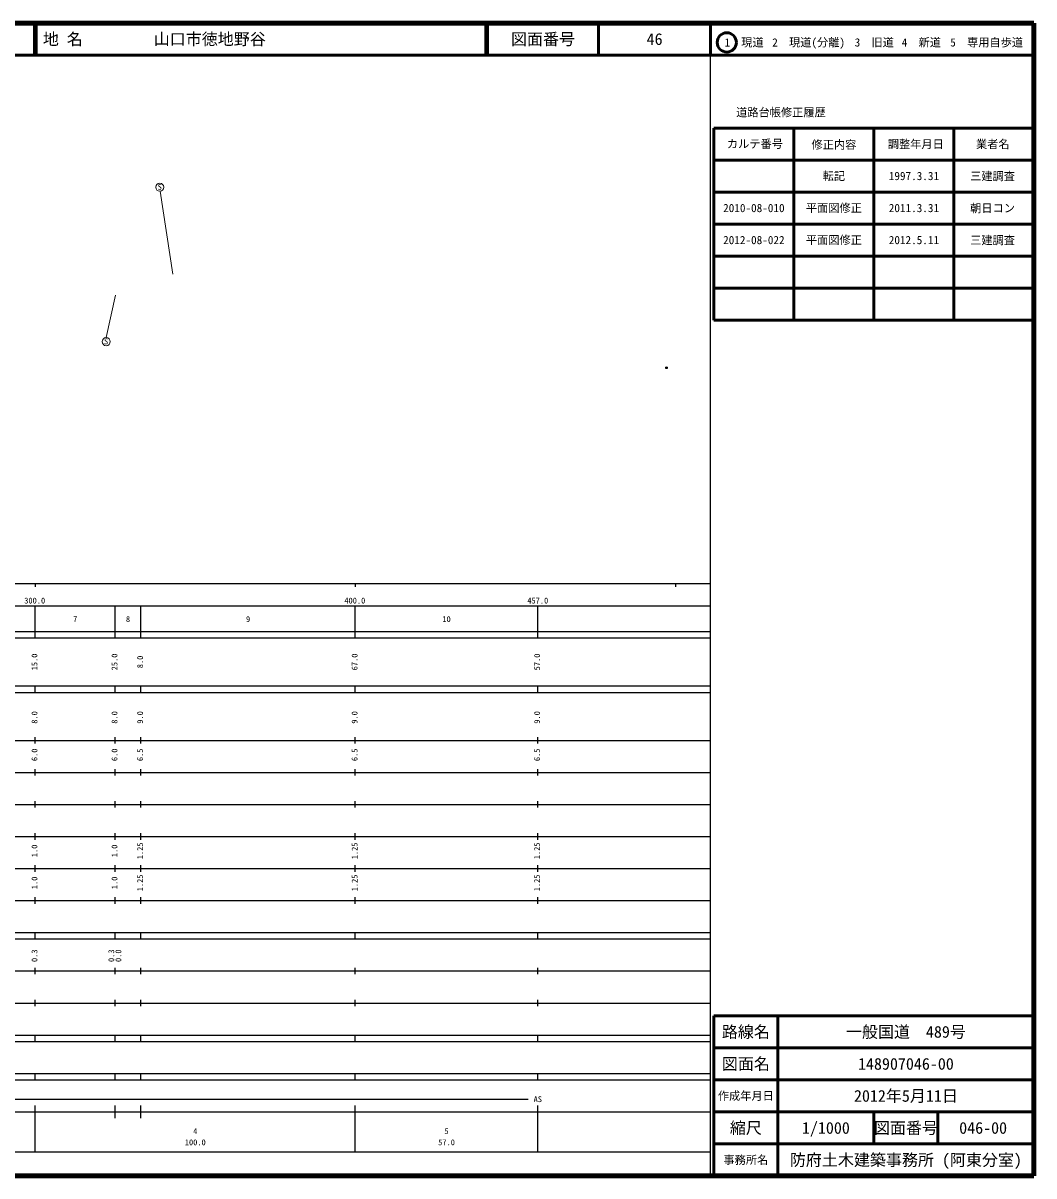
# Model space of a CAD drawing. Units: millimetres on the paper, with parts at other scales. Extents: x 40 to 680, y 20 to 380.
# Drawn here: x 364.2 to 680, y 20 to 380 of the extents above; entities that cross this region are included whole.
import ezdxf
from ezdxf.enums import TextEntityAlignment as Align

# ---------------------------------------------------------------- set-up
doc = ezdxf.new("R2010")
doc.units = ezdxf.units.MM
doc.header["$PDMODE"] = 32
doc.header["$PDSIZE"] = 0.5
for name, color, linetype, lineweight in [('M-BGD', 7, 'Continuous', 13), ('M-TTL', 2, 'Continuous', 140), ('M-TTL-BAND', 7, 'Continuous', 25), ('M-TTL-FRAM', 2, 'Continuous', 50), ('M-TTL-LINE', 7, 'Continuous', 50)]:
    doc.layers.add(name, color=color, linetype=linetype, lineweight=lineweight)
doc.layers.add('M-OTRS', color=6, linetype='Continuous')
doc.layers.add('M-TTL-TXT', color=7, linetype='Continuous')
doc.styles.add('ＭＳ ゴシック', font='')
doc.styles.get('ＭＳ ゴシック').set_extended_font_data('MS Gothic')

msp = doc.modelspace()

# ---------------------------------------------------------------- linework, layer by layer
at = {"layer": 'M-BGD'}
for p, q in [((411.04, 301.606), (406.987, 327.493)), ((393.103, 295.074), (390.168, 281.762))]:
    msp.add_line(p, q, dxfattribs=at)
for centre in [(406.928, 328.739), (390.168, 280.512), (390.168, 280.512)]:
    msp.add_circle(centre, 1.25, dxfattribs=at)
at = {"layer": 'M-OTRS'}
msp.add_point((565.212, 272.351), dxfattribs=at)
at = {"layer": 'M-TTL'}
for p, q in [((680, 380), (40, 380)), ((680, 380), (40, 380)), ((680, 20), (680, 380)), ((680, 20), (680, 380)), ((40, 20), (680, 20)), ((40, 20), (680, 20))]:
    msp.add_line(p, q, dxfattribs=at)
at = {"layer": 'M-TTL-BAND'}
for p, q in [((579, 20), (579, 370)), ((40, 205), (579, 205)), ((368, 205), (368, 204)), ((468, 205), (468, 204)), ((568, 205), (568, 204)), ((68, 198), (579, 198)), ((368, 188), (368, 198)), ((393, 188), (393, 198)), ((401, 188), (401, 198)), ((468, 188), (468, 198)), ((525, 188), (525, 198)), ((40, 190), (579, 190)), ((40, 188), (579, 188)), ((40, 173), (579, 173)), ((368, 171), (368, 173)), ((393, 171), (393, 173)), ((401, 171), (401, 173)), ((468, 171), (468, 173)), ((525, 171), (525, 173)), ((40, 171), (579, 171)), ((40, 156), (579, 156)), ((368, 155), (368, 157)), ((393, 155), (393, 157)), ((401, 155), (401, 157)), ((468, 155), (468, 157)), ((525, 155), (525, 157)), ((46, 146), (579, 146)), ((368, 145), (368, 147)), ((393, 145), (393, 147)), ((401, 145), (401, 147)), ((468, 145), (468, 147)), ((525, 145), (525, 147)), ((368, 135), (368, 137)), ((393, 135), (393, 137)), ((401, 135), (401, 137)), ((468, 135), (468, 137)), ((525, 135), (525, 137)), ((52, 136), (579, 136)), ((46, 126), (579, 126)), ((368, 125), (368, 127)), ((393, 125), (393, 127)), ((401, 125), (401, 127)), ((468, 125), (468, 127)), ((525, 125), (525, 127)), ((52, 116), (579, 116)), ((368, 115), (368, 117)), ((393, 115), (393, 117)), ((401, 115), (401, 117)), ((468, 115), (468, 117)), ((525, 115), (525, 117)), ((46, 106), (579, 106)), ((368, 105), (368, 107)), ((393, 105), (393, 107)), ((401, 105), (401, 107)), ((468, 105), (468, 107)), ((525, 105), (525, 107)), ((40, 96), (579, 96)), ((40, 94), (579, 94)), ((368, 94), (368, 96)), ((393, 94), (393, 96)), ((401, 94), (401, 96)), ((468, 94), (468, 96)), ((525, 94), (525, 96)), ((49, 84), (579, 84)), ((368, 83), (368, 85)), ((393, 83), (393, 85)), ((401, 83), (401, 85)), ((468, 83), (468, 85)), ((525, 83), (525, 85)), ((40, 74), (579, 74)), ((368, 73), (368, 75)), ((393, 73), (393, 75)), ((401, 73), (401, 75)), ((468, 73), (468, 75)), ((525, 73), (525, 75)), ((40, 64), (579, 64)), ((40, 62), (579, 62)), ((368, 62), (368, 64)), ((393, 62), (393, 64)), ((401, 62), (401, 64)), ((468, 62), (468, 64)), ((525, 62), (525, 64)), ((40, 52), (579, 52)), ((368, 50), (368, 52)), ((393, 50), (393, 52)), ((401, 50), (401, 52)), ((468, 50), (468, 52)), ((525, 50), (525, 52)), ((40, 50), (579, 50)), ((71, 44), (522, 44)), ((40, 40), (579, 40)), ((368, 27.5), (368, 42)), ((393, 38), (393, 42)), ((401, 38), (401, 42)), ((468, 27.5), (468, 42)), ((525, 27.5), (525, 42)), ((68, 27.5), (579, 27.5))]:
    msp.add_line(p, q, dxfattribs=at)
at = {"layer": 'M-TTL-FRAM'}
for p, q in [((580, 347.197), (580, 287.197)), ((580, 347.197), (680, 347.197)), ((580, 347.197), (580, 287.197)), ((580, 347.197), (680, 347.197)), ((580, 287.197), (680, 287.197)), ((580, 287.197), (680, 287.197)), ((680, 70), (580, 70)), ((580, 70), (580, 20)), ((680, 70), (580, 70)), ((580, 70), (580, 20))]:
    msp.add_line(p, q, dxfattribs=at)
at = {"layer": 'M-TTL-LINE'}
for p, q in [((367.75, 380), (367.75, 370)), ((367.75, 380), (367.75, 370)), ((368.25, 380), (368.25, 370)), ((368.25, 380), (368.25, 370)), ((508.747, 380), (508.747, 370)), ((508.747, 380), (508.747, 370)), ((509.247, 380), (509.247, 370)), ((509.247, 380), (509.247, 370)), ((543.997, 380), (543.997, 370)), ((543.997, 380), (543.997, 370)), ((579, 380), (579, 370)), ((579, 380), (579, 370)), ((40, 370), (680, 370)), ((40, 370), (680, 370)), ((605, 347.197), (605, 287.197)), ((605, 347.197), (605, 287.197)), ((630, 347.197), (630, 287.197)), ((630, 347.197), (630, 287.197)), ((655, 347.197), (655, 287.197)), ((655, 347.197), (655, 287.197)), ((580, 337.197), (680, 337.197)), ((580, 337.197), (680, 337.197)), ((580, 327.197), (680, 327.197)), ((580, 327.197), (680, 327.197)), ((580, 317.197), (680, 317.197)), ((580, 317.197), (680, 317.197)), ((580, 307.197), (680, 307.197)), ((580, 307.197), (680, 307.197)), ((580, 297.197), (680, 297.197)), ((580, 297.197), (680, 297.197)), ((600, 70), (600, 20)), ((600, 70), (600, 20)), ((680, 60), (580, 60)), ((680, 60), (580, 60)), ((680, 50), (580, 50)), ((680, 50), (580, 50)), ((680, 40), (580, 40)), ((680, 40), (580, 40)), ((630, 40), (630, 30)), ((630, 40), (630, 30)), ((650, 40), (650, 30)), ((650, 40), (650, 30)), ((680, 30), (580, 30)), ((680, 30), (580, 30))]:
    msp.add_line(p, q, dxfattribs=at)
msp.add_circle((584.031, 373.958), 3, dxfattribs=at)
msp.add_circle((584.031, 373.958), 3, dxfattribs=at)

# ---------------------------------------------------------------- texts
at = {"layer": 'M-BGD', "style": 'ＭＳ ゴシック'}
for p in [(406.25, 327.365), (389.489, 279.139), (389.489, 279.139)]:
    msp.add_text('S', height=1.833, dxfattribs=at).set_placement(p, align=Align.BOTTOM_LEFT)
at = {"layer": 'M-TTL-BAND', "style": 'ＭＳ ゴシック'}
for s, p in [('300.0', (367.844, 198.195)), ('400.0', (467.844, 198.195)), ('457.0', (525, 198.195)), ('7', (380.5, 192.405)), ('8', (397, 192.405)), ('9', (434.5, 192.405)), ('10', (496.5, 192.405)), ('AS', (525, 42.5)), ('4', (418, 32.523)), ('5', (496.5, 32.523)), ('100.0', (418, 29.033)), ('57.0', (496.5, 29.033))]:
    msp.add_text(s, height=1.833, dxfattribs=at).set_placement(p, align=Align.BOTTOM_CENTER)
for s, p in [('15.0', (369.232, 180.5)), ('25.0', (394.232, 180.5)), ('8.0', (402.232, 180.5)), ('67.0', (469.232, 180.5)), ('57.0', (526.232, 180.5)), ('8.0', (369.232, 163.174)), ('8.0', (394.232, 163.174)), ('9.0', (402.232, 163.174)), ('9.0', (469.232, 163.174)), ('9.0', (526.232, 163.174)), ('6.0', (369.232, 151.5)), ('6.0', (394.232, 151.5)), ('6.5', (402.232, 151.5)), ('6.5', (469.232, 151.5)), ('6.5', (526.232, 151.5)), ('1.0', (369.232, 121.5)), ('1.0', (394.232, 121.5)), ('1.25', (402.232, 121.5)), ('1.25', (469.232, 121.5)), ('1.25', (526.232, 121.5)), ('1.0', (369.232, 111.5)), ('1.0', (394.232, 111.5)), ('1.25', (402.232, 111.5)), ('1.25', (469.232, 111.5)), ('1.25', (526.232, 111.5)), ('0.3', (369.232, 88.764)), ('0.3', (393.232, 88.764)), ('0.0', (395.436, 88.764))]:
    msp.add_text(s, height=1.833, rotation=90, dxfattribs=at).set_placement(p, align=Align.BOTTOM_CENTER)
at = {"layer": 'M-TTL-TXT', "style": 'ＭＳ ゴシック'}
for s, p in [('地 名', (370.38, 375)), ('地 名', (370.38, 375)), ('山口市徳地野谷', (405.024, 375)), ('山口市徳地野谷', (405.024, 375))]:
    msp.add_text(s, height=3.666, dxfattribs=at).set_placement(p, align=Align.MIDDLE_LEFT)
for s, height, p in [('図面番号', 3.666, (526.622, 375)), ('図面番号', 3.666, (526.622, 375)), ('46', 3.666, (561.497, 375)), ('46', 3.666, (561.497, 375)), ('1\u3000現道', 2.566, (589.448, 373.958)), ('1\u3000現道', 2.566, (589.448, 373.958)), ('2\u3000現道(分離)', 2.566, (609.619, 373.958)), ('2\u3000現道(分離)', 2.566, (609.619, 373.958)), ('3\u3000旧道', 2.566, (630.121, 373.958)), ('3\u3000旧道', 2.566, (630.121, 373.958)), ('4\u3000新道', 2.566, (644.824, 373.958)), ('4\u3000新道', 2.566, (644.824, 373.958)), ('5\u3000専用自歩道', 2.566, (665.228, 373.958)), ('5\u3000専用自歩道', 2.566, (665.228, 373.958)), ('道路台帳修正履歴', 2.566, (600.968, 352.113)), ('道路台帳修正履歴', 2.566, (600.968, 352.113)), ('カルテ番号', 2.566, (592.839, 342.277)), ('カルテ番号', 2.566, (592.839, 342.277)), ('修正内容', 2.566, (617.509, 342.023)), ('修正内容', 2.566, (617.509, 342.023)), ('調整年月日', 2.566, (643.089, 342.197)), ('調整年月日', 2.566, (643.089, 342.197)), ('業者名', 2.566, (667.134, 342.197)), ('業者名', 2.566, (667.134, 342.197)), ('転記', 2.566, (617.5, 332.245)), ('転記', 2.566, (617.5, 332.245)), ('1997.3.31', 2.566, (642.5, 332.245)), ('1997.3.31', 2.566, (642.5, 332.245)), ('三建調査', 2.566, (667.077, 332.189)), ('三建調査', 2.566, (667.077, 332.189)), ('2010-08-010', 2.566, (592.5, 322.245)), ('2010-08-010', 2.566, (592.5, 322.245)), ('平面図修正', 2.566, (617.5, 322.245)), ('平面図修正', 2.566, (617.5, 322.245)), ('2011.3.31', 2.566, (642.5, 322.245)), ('2011.3.31', 2.566, (642.5, 322.245)), ('朝日コン', 2.566, (667.077, 322.189)), ('朝日コン', 2.566, (667.077, 322.189)), ('2012-08-022', 2.566, (592.5, 312.245)), ('平面図修正', 2.566, (617.5, 312.245)), ('2012.5.11', 2.566, (642.5, 312.245)), ('三建調査', 2.566, (667.077, 312.189)), ('路線名', 3.666, (590, 65)), ('路線名', 3.666, (590, 65)), ('路線名', 3.666, (590, 65)), ('路線名', 3.666, (590, 65)), ('一般国道\u3000489号', 3.666, (640, 65)), ('一般国道\u3000489号', 3.666, (640, 65)), ('図面名', 3.666, (590, 55)), ('図面名', 3.666, (590, 55)), ('図面名', 3.666, (590, 55)), ('図面名', 3.666, (590, 55)), ('148907046-00', 3.666, (640, 55)), ('148907046-00', 3.666, (640, 55)), ('2012年5月11日', 3.666, (640, 45)), ('作成年月日', 2.566, (590, 45)), ('作成年月日', 2.566, (590, 45)), ('作成年月日', 2.566, (590, 45)), ('作成年月日', 2.566, (590, 45)), ('縮尺', 3.666, (590, 35)), ('縮尺', 3.666, (590, 35)), ('縮尺', 3.666, (590, 35)), ('縮尺', 3.666, (590, 35)), ('1/1000', 3.666, (615, 35)), ('1/1000', 3.666, (615, 35)), ('図面番号', 3.666, (640, 35)), ('図面番号', 3.666, (640, 35)), ('図面番号', 3.666, (640, 35)), ('図面番号', 3.666, (640, 35)), ('046-00', 3.666, (664.125, 35)), ('046-00', 3.666, (664.125, 35)), ('事務所名', 2.566, (590, 25)), ('事務所名', 2.566, (590, 25)), ('事務所名', 2.566, (590, 25)), ('事務所名', 2.566, (590, 25)), ('防府土木建築事務所 (阿東分室)', 3.666, (640, 25)), ('防府土木建築事務所 (阿東分室)', 3.666, (640, 25))]:
    msp.add_text(s, height=height, dxfattribs=at).set_placement(p, align=Align.MIDDLE_CENTER)

doc.saveas('drawing.dxf')
